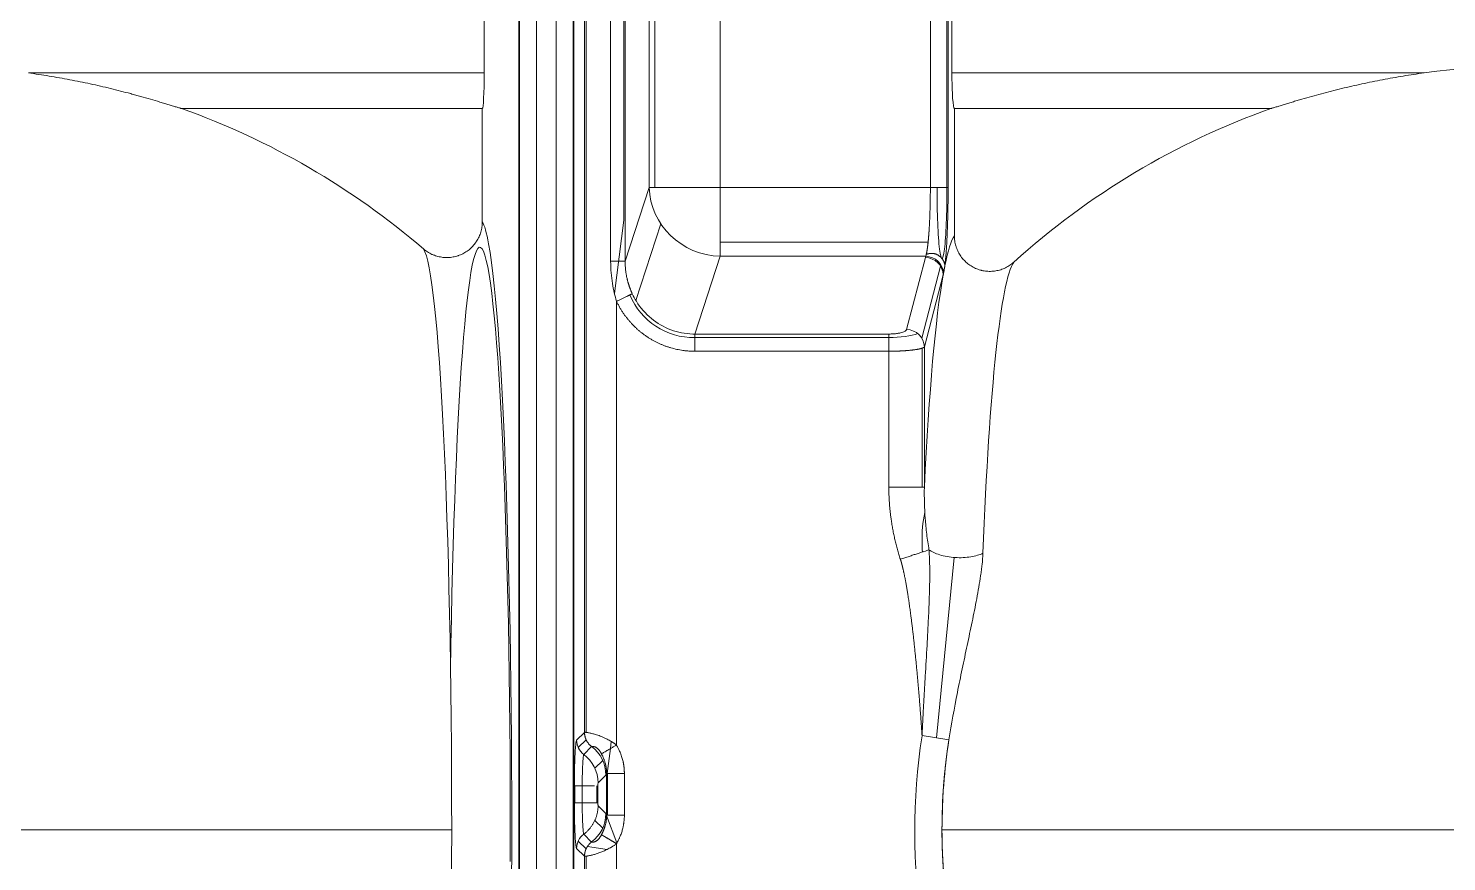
# Model space of a CAD drawing. Header units: millimetres. Extents: x 409 to 2276, y 1039 to 1674.
# Drawn here: x 1571.03 to 1610.86, y 1416.27 to 1439.66 of the extents above; entities that cross this region are included whole.
import ezdxf

# ---------------------------------------------------------------- set-up
doc = ezdxf.new("R2010")
doc.units = ezdxf.units.MM
doc.layers.add('粗实线层', color=7, linetype='Continuous', lineweight=35)

msp = doc.modelspace()

# ---------------------------------------------------------------- linework, layer by layer
at = {"layer": '粗实线层', "lineweight": 20}
for p, q in [((1584.801, 1465.161), (1584.801, 1414.161)), ((1584.826, 1414.161), (1584.826, 1465.161)), ((1585.3, 1465.161), (1585.3, 1414.161)), ((1585.851, 1465.156), (1585.851, 1414.161)), ((1586.326, 1414.161), (1586.326, 1465.16)), ((1586.351, 1465.16), (1586.351, 1414.161)), ((1586.648, 1419.9), (1586.648, 1459.422)), ((1586.693, 1419.9), (1586.693, 1459.423)), ((1587.382, 1433.122), (1587.382, 1446.201)), ((1587.749, 1446.301), (1587.749, 1434.28)), ((1587.789, 1433.122), (1587.789, 1446.201)), ((1588.467, 1435.196), (1588.467, 1444.127)), ((1588.626, 1435.196), (1588.626, 1444.127)), ((1590.459, 1435.196), (1590.459, 1444.127)), ((1596.359, 1435.196), (1596.359, 1444.127)), ((1596.826, 1435.196), (1596.826, 1444.127)), ((1596.858, 1435.196), (1596.858, 1444.127)), ((1583.83, 1440.911), (1583.83, 1438.411)), ((1596.965, 1438.411), (1596.965, 1440.911)), ((1571.031, 1438.411), (1583.83, 1438.411)), ((1596.965, 1438.411), (1610.222, 1438.411)), ((1575.333, 1437.411), (1583.778, 1437.411)), ((1583.778, 1437.411), (1583.778, 1434.227)), ((1597.035, 1437.411), (1605.92, 1437.411)), ((1597.035, 1433.838), (1597.035, 1437.411)), ((1587.789, 1433.122), (1588.467, 1435.196)), ((1590.459, 1435.196), (1588.467, 1435.196)), ((1596.359, 1435.196), (1590.459, 1435.196)), ((1590.459, 1435.196), (1590.459, 1433.264)), ((1587.749, 1434.28), (1587.488, 1432.217)), ((1588.793, 1434.172), (1588.091, 1432.022)), ((1596.297, 1433.661), (1590.459, 1433.661)), ((1589.746, 1431.081), (1590.459, 1433.264)), ((1596.23, 1433.264), (1590.459, 1433.264)), ((1596.22, 1433.227), (1595.693, 1431.206)), ((1596.121, 1430.962), (1596.649, 1432.984)), ((1596.719, 1432.744), (1596.191, 1430.723)), ((1587.547, 1419.546), (1587.547, 1432)), ((1595.194, 1431.081), (1589.746, 1431.081)), ((1595.194, 1430.982), (1589.746, 1430.982)), ((1595.194, 1430.598), (1595.194, 1431.081)), ((1595.194, 1430.598), (1589.746, 1430.598)), ((1595.194, 1426.779), (1595.194, 1430.598)), ((1596.126, 1430.684), (1596.126, 1426.779)), ((1596.191, 1426.779), (1596.191, 1430.723)), ((1595.194, 1426.779), (1596.191, 1426.779)), ((1596.534, 1419.744), (1597.03, 1424.808)), ((1586.648, 1419.9), (1586.427, 1419.679)), ((1596.882, 1419.689), (1596.126, 1419.807)), ((1586.472, 1419.474), (1586.692, 1419.694)), ((1586.848, 1419.5), (1586.628, 1419.28)), ((1587.283, 1418.744), (1587.38, 1419.447)), ((1587.375, 1419.444), (1587.401, 1419.644)), ((1586.939, 1418.892), (1587.159, 1419.112)), ((1587.029, 1418.482), (1587.249, 1418.702)), ((1587.268, 1417.578), (1587.268, 1418.744)), ((1587.293, 1418.744), (1587.293, 1417.578)), ((1587.767, 1417.578), (1587.767, 1418.744)), ((1586.363, 1418.398), (1586.584, 1418.398)), ((1586.363, 1418.398), (1586.363, 1417.925)), ((1586.377, 1417.925), (1586.377, 1418.398)), ((1586.584, 1418.398), (1586.584, 1417.925)), ((1586.998, 1417.925), (1586.998, 1418.398)), ((1587.025, 1417.925), (1587.025, 1418.398)), ((1587.249, 1417.621), (1587.029, 1417.841)), ((1587.159, 1417.21), (1586.939, 1417.43)), ((1587.767, 1417.578), (1587.268, 1417.578)), ((1587.56, 1416.799), (1587.268, 1417.568)), ((1582.918, 1417.161), (1568.126, 1417.161)), ((1586.628, 1417.042), (1586.848, 1416.822)), ((1596.686, 1417.161), (1613.126, 1417.161)), ((1586.427, 1416.643), (1586.648, 1416.422)), ((1586.693, 1416.628), (1586.472, 1416.849)), ((1586.731, 1416.696), (1587.28, 1416.612)), ((1587.547, 1414.161), (1587.547, 1416.777)), ((1586.648, 1414.161), (1586.648, 1416.422)), ((1586.693, 1414.161), (1586.693, 1416.423))]:
    msp.add_line(p, q, dxfattribs=at)
for centre, radius, start, end in [((1613.126, 1417.161), 21.448, 82.2163, 97.7837), ((1568.126, 1417.161), 21.494, 49.357, 70.4099), ((1613.126, 1417.161), 21.494, 109.5901, 132.133), ((1613.126, 1417.161), 17.205, 171.1539, 189.2643), ((1613.126, 1417.161), 16.44, 171.1539, 189.2643), ((1613.126, 1417.161), 16.44, 171.1539, 180), ((1613.126, 1417.161), 16.44, 180, 189.2643)]:
    msp.add_arc(centre, radius, start, end, dxfattribs=at)
for centre, major_axis, ratio, start_param, end_param in [((1583.778, 1438.411), (0, 1), 0.052408, 3.141593, 4.712389), ((1597.035, 1438.411), (0, 1), 0.069927, 1.570796, 3.141593), ((1590.459, 1435.196), (-1.901, 0.621), 0.962495, 0.327053, 1.87529), ((1596.686, 1435.196), (0, 2), 0.069927, 1.570796, 4.712389), ((1583.709, 1417.161), (0, -16.356), 0.052336, 1.516349, 4.435761), ((1583.709, 1417.161), (0, 17.117), 0.052336, 6.003218, 6.206082), ((1597.148, 1417.161), (0, -16.755), 0.069756, 3.238503, 3.474174), ((1582.062, 1417.161), (0, 16.356), 0.052336, 4.712389, 6.207788), ((1583.709, 1417.161), (0, 17.117), 0.052336, 4.536211, 6.003218), ((1596.22, 1432.744), (0.484, -0.126), 0.96373, 0.26445, 1.817191), ((1596.23, 1432.781), (0.483, -0.128), 0.963657, 0.278768, 1.821069), ((1598.812, 1417.161), (0, -16.011), 0.069756, 3.235708, 4.206043), ((1597.148, 1417.161), (0, -16.755), 0.069756, 3.517872, 4.101029), ((1589.759, 1433.052), (0.645, 1.975), 0.962495, 2.310804, 3.462237), ((1595.194, 1431.25), (-1, 0), 0.267949, 1.570796, 2.518292), ((1595.693, 1430.723), (0.484, -0.126), 0.96373, 0.264456, 1.817191), ((1586.926, 1419.679), (0.353, -0.354), 0.997266, 3.92864, 4.855249), ((1586.25, 1418.702), (-0.707, 0.707), 0.997265, 3.928418, 4.854912), ((1586.03, 1418.482), (-0.707, 0.707), 0.997265, 3.92836, 4.854971), ((1586.026, 1418.398), (-1, 0), 0.000001, 2.179337, 2.692846), ((1586.863, 1417.925), (0.5, 0), 0.000035, 2.162623, 3.089215), ((1586.25, 1417.621), (-0.707, -0.707), 0.997265, 1.42833, 2.354825), ((1582.062, 1417.161), (0, 16.356), 0.052336, 4.536211, 4.712389), ((1586.926, 1416.643), (0.354, 0.354), 0.997265, 1.428216, 2.354826)]:
    msp.add_ellipse(centre, major_axis=major_axis, ratio=ratio, start_param=start_param, end_param=end_param, dxfattribs=at)
for points, degree, knots in [([(1575.333, 1437.411), (1575.331, 1437.411), (1575.327, 1437.412), (1575.316, 1437.415), (1575.312, 1437.416), (1575.303, 1437.418), (1575.298, 1437.42), (1575.281, 1437.425), (1575.269, 1437.429), (1575.24, 1437.437), (1575.225, 1437.442), (1575.192, 1437.452), (1575.175, 1437.457), (1575.139, 1437.468), (1575.121, 1437.474), (1575.064, 1437.492), (1575.024, 1437.504), (1574.942, 1437.529), (1574.9, 1437.542), (1574.814, 1437.568), (1574.771, 1437.581), (1574.64, 1437.621), (1574.551, 1437.647), (1574.369, 1437.7), (1574.277, 1437.726), (1574.138, 1437.765), (1574.091, 1437.778), (1573.998, 1437.803), (1573.951, 1437.816), (1573.81, 1437.854), (1573.716, 1437.878), (1573.528, 1437.926), (1573.434, 1437.95), (1573.15, 1438.019), (1572.96, 1438.062), (1572.578, 1438.145), (1572.386, 1438.184), (1572.001, 1438.258), (1571.808, 1438.292), (1571.421, 1438.355), (1571.226, 1438.385), (1571.031, 1438.411)], 3, [0, 0, 0, 0, 0.015625, 0.015625, 0.023437, 0.023437, 0.03125, 0.03125, 0.046875, 0.046875, 0.0625, 0.0625, 0.078125, 0.078125, 0.09375, 0.09375, 0.125, 0.125, 0.15625, 0.15625, 0.1875, 0.1875, 0.25, 0.25, 0.3125, 0.3125, 0.34375, 0.34375, 0.375, 0.375, 0.4375, 0.4375, 0.5, 0.5, 0.625, 0.625, 0.75, 0.75, 0.875, 0.875, 1, 1, 1, 1]), ([(1610.222, 1438.411), (1610.026, 1438.385), (1609.832, 1438.355), (1609.444, 1438.292), (1609.25, 1438.257), (1608.864, 1438.184), (1608.671, 1438.144), (1608.383, 1438.082), (1608.288, 1438.061), (1608.096, 1438.017), (1608.001, 1437.994), (1607.811, 1437.948), (1607.717, 1437.924), (1607.529, 1437.876), (1607.435, 1437.852), (1607.249, 1437.802), (1607.157, 1437.777), (1606.973, 1437.725), (1606.881, 1437.699), (1606.745, 1437.66), (1606.7, 1437.647), (1606.611, 1437.62), (1606.566, 1437.607), (1606.478, 1437.58), (1606.435, 1437.567), (1606.349, 1437.541), (1606.307, 1437.528), (1606.226, 1437.503), (1606.187, 1437.491), (1606.131, 1437.474), (1606.113, 1437.468), (1606.077, 1437.457), (1606.06, 1437.452), (1606.028, 1437.442), (1606.012, 1437.437), (1605.984, 1437.429), (1605.971, 1437.425), (1605.954, 1437.42), (1605.949, 1437.418), (1605.94, 1437.416), (1605.936, 1437.415), (1605.926, 1437.412), (1605.921, 1437.411), (1605.92, 1437.411)], 3, [0, 0, 0, 0, 0.125, 0.125, 0.25, 0.25, 0.375, 0.375, 0.4375, 0.4375, 0.5, 0.5, 0.5625, 0.5625, 0.625, 0.625, 0.6875, 0.6875, 0.75, 0.75, 0.78125, 0.78125, 0.8125, 0.8125, 0.84375, 0.84375, 0.875, 0.875, 0.90625, 0.90625, 0.921875, 0.921875, 0.9375, 0.9375, 0.953125, 0.953125, 0.96875, 0.96875, 0.976562, 0.976562, 0.984375, 0.984375, 1, 1, 1, 1]), ([(1596.245, 1433.32), (1596.246, 1433.323), (1596.247, 1433.329), (1596.249, 1433.337), (1596.251, 1433.346), (1596.253, 1433.355), (1596.255, 1433.364), (1596.257, 1433.373), (1596.258, 1433.383), (1596.26, 1433.393), (1596.262, 1433.403), (1596.264, 1433.413), (1596.266, 1433.423), (1596.267, 1433.434), (1596.269, 1433.445), (1596.271, 1433.455), (1596.272, 1433.467), (1596.274, 1433.478), (1596.276, 1433.489), (1596.277, 1433.501), (1596.279, 1433.512), (1596.28, 1433.524), (1596.282, 1433.536), (1596.284, 1433.549), (1596.285, 1433.561), (1596.287, 1433.573), (1596.288, 1433.586), (1596.29, 1433.599), (1596.291, 1433.611), (1596.293, 1433.624), (1596.294, 1433.637), (1596.295, 1433.651), (1596.297, 1433.664), (1596.298, 1433.677), (1596.3, 1433.691), (1596.301, 1433.704), (1596.302, 1433.718), (1596.304, 1433.732), (1596.305, 1433.746), (1596.306, 1433.76), (1596.307, 1433.774), (1596.309, 1433.788), (1596.31, 1433.802), (1596.311, 1433.816), (1596.312, 1433.83), (1596.313, 1433.845), (1596.315, 1433.859), (1596.316, 1433.874), (1596.317, 1433.888), (1596.318, 1433.903), (1596.319, 1433.918), (1596.32, 1433.932), (1596.321, 1433.947), (1596.322, 1433.962), (1596.323, 1433.977), (1596.324, 1433.992), (1596.325, 1434.007), (1596.326, 1434.022), (1596.327, 1434.037), (1596.328, 1434.06), (1596.33, 1434.091), (1596.333, 1434.132), (1596.335, 1434.173), (1596.337, 1434.215), (1596.339, 1434.257), (1596.341, 1434.299), (1596.343, 1434.342), (1596.344, 1434.385), (1596.346, 1434.429), (1596.347, 1434.473), (1596.349, 1434.517), (1596.35, 1434.561), (1596.351, 1434.606), (1596.353, 1434.651), (1596.354, 1434.696), (1596.355, 1434.741), (1596.356, 1434.786), (1596.356, 1434.832), (1596.357, 1434.877), (1596.358, 1434.923), (1596.358, 1434.968), (1596.359, 1435.014), (1596.359, 1435.06), (1596.359, 1435.105), (1596.359, 1435.151), (1596.359, 1435.181), (1596.359, 1435.196)], 3, [0, 0, 0, 0, 0.009691, 0.019344, 0.028959, 0.038536, 0.048076, 0.057578, 0.067041, 0.076467, 0.085856, 0.095206, 0.104518, 0.113793, 0.12303, 0.132229, 0.14139, 0.150514, 0.159599, 0.168647, 0.177657, 0.186629, 0.195564, 0.20446, 0.213319, 0.22214, 0.230923, 0.239668, 0.248376, 0.257046, 0.265678, 0.274272, 0.282829, 0.291347, 0.299828, 0.308271, 0.316677, 0.325044, 0.333374, 0.341666, 0.349921, 0.358137, 0.366316, 0.374457, 0.38256, 0.390626, 0.398654, 0.406644, 0.414596, 0.422511, 0.430388, 0.438227, 0.446028, 0.453792, 0.461518, 0.469206, 0.476857, 0.48447, 0.492045, 0.499582, 0.519478, 0.539321, 0.559112, 0.57885, 0.598536, 0.61817, 0.637752, 0.657282, 0.67676, 0.696186, 0.71556, 0.734882, 0.754153, 0.773372, 0.79254, 0.811656, 0.83072, 0.849733, 0.868695, 0.887606, 0.906466, 0.925274, 0.944032, 0.962739, 0.981395, 1, 1, 1, 1]), ([(1596.359, 1435.196), (1596.391, 1435.196), (1596.422, 1435.196), (1596.483, 1435.196), (1596.513, 1435.196), (1596.572, 1435.196), (1596.6, 1435.196), (1596.653, 1435.196), (1596.677, 1435.196), (1596.723, 1435.196), (1596.744, 1435.196), (1596.781, 1435.196), (1596.797, 1435.196), (1596.824, 1435.196), (1596.835, 1435.196), (1596.851, 1435.196), (1596.856, 1435.196), (1596.858, 1435.196)], 3, [0, 0, 0, 0, 0.125, 0.125, 0.25, 0.25, 0.375, 0.375, 0.5, 0.5, 0.625, 0.625, 0.75, 0.75, 0.875, 0.875, 1, 1, 1, 1]), ([(1596.767, 1432.999), (1596.767, 1433.003), (1596.768, 1433.011), (1596.77, 1433.024), (1596.771, 1433.036), (1596.773, 1433.049), (1596.774, 1433.062), (1596.776, 1433.076), (1596.777, 1433.089), (1596.779, 1433.103), (1596.78, 1433.117), (1596.782, 1433.131), (1596.783, 1433.145), (1596.785, 1433.16), (1596.786, 1433.174), (1596.788, 1433.189), (1596.789, 1433.204), (1596.79, 1433.22), (1596.792, 1433.235), (1596.794, 1433.264), (1596.798, 1433.307), (1596.803, 1433.367), (1596.807, 1433.429), (1596.811, 1433.492), (1596.815, 1433.55), (1596.819, 1433.614), (1596.824, 1433.703), (1596.831, 1433.847), (1596.839, 1434.052), (1596.845, 1434.228), (1596.848, 1434.347), (1596.849, 1434.386), (1596.85, 1434.425), (1596.85, 1434.465), (1596.851, 1434.506), (1596.852, 1434.547), (1596.853, 1434.589), (1596.854, 1434.632), (1596.854, 1434.676), (1596.855, 1434.72), (1596.856, 1434.765), (1596.856, 1434.81), (1596.857, 1434.856), (1596.857, 1434.903), (1596.857, 1434.95), (1596.858, 1434.998), (1596.858, 1435.047), (1596.858, 1435.096), (1596.858, 1435.146), (1596.858, 1435.179), (1596.858, 1435.196)], 3, [0, 0, 0, 0, 0.009407, 0.018814, 0.028222, 0.037629, 0.047036, 0.056443, 0.06585, 0.075258, 0.084665, 0.094073, 0.103481, 0.112889, 0.122298, 0.131706, 0.141115, 0.150525, 0.159934, 0.169344, 0.202413, 0.23548, 0.268544, 0.301602, 0.334652, 0.353874, 0.39625, 0.46178, 0.55046, 0.662258, 0.67731, 0.692553, 0.707988, 0.723616, 0.739436, 0.755449, 0.771654, 0.788053, 0.804645, 0.821431, 0.83841, 0.855583, 0.872951, 0.890513, 0.90827, 0.926223, 0.944372, 0.962718, 0.981261, 1, 1, 1, 1]), ([(1582.126, 1433.471), (1582.163, 1433.439), (1582.239, 1433.383), (1582.322, 1433.338), (1582.376, 1433.313), (1582.387, 1433.308), (1582.409, 1433.299), (1582.421, 1433.295), (1582.454, 1433.282), (1582.477, 1433.275), (1582.545, 1433.255), (1582.591, 1433.245), (1582.662, 1433.235), (1582.685, 1433.232), (1582.733, 1433.229), (1582.757, 1433.228), (1582.828, 1433.228), (1582.923, 1433.235), (1583.015, 1433.255), (1583.073, 1433.272), (1583.084, 1433.275), (1583.107, 1433.283), (1583.141, 1433.295), (1583.173, 1433.308), (1583.238, 1433.338), (1583.28, 1433.36), (1583.339, 1433.399), (1583.359, 1433.413), (1583.397, 1433.441), (1583.416, 1433.456), (1583.47, 1433.503), (1583.503, 1433.536), (1583.55, 1433.59), (1583.572, 1433.618), (1583.593, 1433.647), (1583.606, 1433.666), (1583.613, 1433.676), (1583.645, 1433.727), (1583.691, 1433.81), (1583.724, 1433.899), (1583.744, 1433.968), (1583.75, 1433.991), (1583.76, 1434.037), (1583.764, 1434.061), (1583.774, 1434.132), (1583.778, 1434.179), (1583.778, 1434.227)], 3, [0, 0, 0, 0, 0.0625, 0.125, 0.125, 0.140625, 0.140625, 0.15625, 0.15625, 0.1875, 0.1875, 0.25, 0.25, 0.28125, 0.28125, 0.3125, 0.3125, 0.375, 0.4375, 0.4375, 0.453125, 0.453125, 0.46875, 0.5, 0.5, 0.5625, 0.5625, 0.59375, 0.59375, 0.625, 0.625, 0.6875, 0.6875, 0.71875, 0.734375, 0.734375, 0.75, 0.75, 0.8125, 0.875, 0.875, 0.90625, 0.90625, 0.9375, 0.9375, 1, 1, 1, 1]), ([(1597.035, 1433.838), (1597.035, 1433.789), (1597.042, 1433.694), (1597.063, 1433.6), (1597.08, 1433.542), (1597.083, 1433.531), (1597.091, 1433.508), (1597.095, 1433.496), (1597.108, 1433.462), (1597.117, 1433.44), (1597.147, 1433.375), (1597.17, 1433.333), (1597.209, 1433.273), (1597.223, 1433.253), (1597.252, 1433.215), (1597.268, 1433.196), (1597.316, 1433.141), (1597.384, 1433.074), (1597.461, 1433.017), (1597.543, 1432.966), (1597.586, 1432.943), (1597.674, 1432.905), (1597.719, 1432.889), (1597.777, 1432.873), (1597.788, 1432.87), (1597.812, 1432.864), (1597.824, 1432.862), (1597.859, 1432.855), (1597.883, 1432.851), (1597.954, 1432.842), (1598.002, 1432.839), (1598.074, 1432.841), (1598.098, 1432.842), (1598.146, 1432.846), (1598.17, 1432.85), (1598.242, 1432.861), (1598.335, 1432.884), (1598.424, 1432.919), (1598.512, 1432.961), (1598.553, 1432.985), (1598.633, 1433.039), (1598.671, 1433.069), (1598.707, 1433.101)], 3, [0, 0, 0, 0, 0.0625, 0.125, 0.125, 0.140625, 0.140625, 0.15625, 0.15625, 0.1875, 0.1875, 0.25, 0.25, 0.28125, 0.28125, 0.3125, 0.3125, 0.375, 0.4375, 0.4375, 0.5, 0.5, 0.5625, 0.5625, 0.578125, 0.578125, 0.59375, 0.59375, 0.625, 0.625, 0.6875, 0.6875, 0.71875, 0.71875, 0.75, 0.75, 0.8125, 0.875, 0.875, 0.9375, 0.9375, 1, 1, 1, 1]), ([(1596.245, 1433.32), (1596.249, 1433.322), (1596.257, 1433.324), (1596.269, 1433.327), (1596.281, 1433.33), (1596.292, 1433.333), (1596.304, 1433.335), (1596.315, 1433.337), (1596.327, 1433.339), (1596.338, 1433.341), (1596.349, 1433.342), (1596.36, 1433.343), (1596.37, 1433.344), (1596.381, 1433.344), (1596.391, 1433.344), (1596.402, 1433.344), (1596.412, 1433.344), (1596.422, 1433.344), (1596.431, 1433.343), (1596.446, 1433.341), (1596.465, 1433.338), (1596.49, 1433.333), (1596.515, 1433.325), (1596.541, 1433.315), (1596.566, 1433.302), (1596.59, 1433.288), (1596.611, 1433.273), (1596.627, 1433.26), (1596.64, 1433.249), (1596.653, 1433.237), (1596.665, 1433.224), (1596.677, 1433.211), (1596.688, 1433.198), (1596.699, 1433.183), (1596.709, 1433.169), (1596.718, 1433.153), (1596.726, 1433.138), (1596.734, 1433.122), (1596.741, 1433.107), (1596.747, 1433.092), (1596.752, 1433.077), (1596.757, 1433.061), (1596.76, 1433.046), (1596.763, 1433.03), (1596.766, 1433.015), (1596.766, 1433.004), (1596.767, 1432.999)], 3, [0, 0, 0, 0, 0.018547, 0.036791, 0.054734, 0.072376, 0.089719, 0.106763, 0.123509, 0.139959, 0.156115, 0.171976, 0.187545, 0.202823, 0.217812, 0.232513, 0.246928, 0.261061, 0.274912, 0.288485, 0.322621, 0.3576, 0.393411, 0.430016, 0.467349, 0.505321, 0.543854, 0.566325, 0.589124, 0.612243, 0.635673, 0.659406, 0.683428, 0.707729, 0.732294, 0.757108, 0.782155, 0.805613, 0.829287, 0.853166, 0.877235, 0.901483, 0.925897, 0.950463, 0.975169, 1, 1, 1, 1]), ([(1587.382, 1433.122), (1587.436, 1433.122), (1587.487, 1433.122), (1587.582, 1433.122), (1587.625, 1433.122), (1587.698, 1433.122), (1587.728, 1433.122), (1587.771, 1433.122), (1587.785, 1433.122), (1587.789, 1433.122)], 3, [0, 0, 0, 0, 0.25, 0.25, 0.5, 0.5, 0.75, 0.75, 1, 1, 1, 1]), ([(1587.99, 1432.212), (1587.986, 1432.219), (1587.98, 1432.233), (1587.97, 1432.254), (1587.961, 1432.275), (1587.953, 1432.296), (1587.944, 1432.317), (1587.936, 1432.338), (1587.928, 1432.358), (1587.92, 1432.379), (1587.912, 1432.399), (1587.905, 1432.42), (1587.898, 1432.44), (1587.892, 1432.46), (1587.885, 1432.48), (1587.879, 1432.501), (1587.873, 1432.52), (1587.867, 1432.54), (1587.862, 1432.56), (1587.857, 1432.58), (1587.852, 1432.599), (1587.845, 1432.627), (1587.836, 1432.664), (1587.827, 1432.71), (1587.819, 1432.756), (1587.811, 1432.802), (1587.805, 1432.848), (1587.8, 1432.894), (1587.796, 1432.94), (1587.793, 1432.985), (1587.791, 1433.031), (1587.789, 1433.076), (1587.789, 1433.106), (1587.789, 1433.122)], 3, [0, 0, 0, 0, 0.024775, 0.049352, 0.073734, 0.097922, 0.121916, 0.145719, 0.169332, 0.192755, 0.215989, 0.239035, 0.261894, 0.284568, 0.307057, 0.329363, 0.351487, 0.37343, 0.395193, 0.416777, 0.438182, 0.45941, 0.509646, 0.55964, 0.6094, 0.658936, 0.708256, 0.757367, 0.806276, 0.854989, 0.90351, 0.951846, 1, 1, 1, 1]), ([(1596.767, 1432.999), (1596.766, 1432.995), (1596.765, 1432.985), (1596.763, 1432.972), (1596.761, 1432.958), (1596.759, 1432.945), (1596.757, 1432.932), (1596.754, 1432.92), (1596.752, 1432.907), (1596.75, 1432.895), (1596.748, 1432.883), (1596.746, 1432.871), (1596.744, 1432.86), (1596.742, 1432.849), (1596.74, 1432.837), (1596.737, 1432.827), (1596.735, 1432.816), (1596.733, 1432.806), (1596.731, 1432.796), (1596.729, 1432.789), (1596.728, 1432.786)], 3, [0, 0, 0, 0, 0.055148, 0.110308, 0.165486, 0.220689, 0.275923, 0.331197, 0.386516, 0.441888, 0.497319, 0.552816, 0.608387, 0.664037, 0.719775, 0.775606, 0.831537, 0.887575, 0.943727, 1, 1, 1, 1]), ([(1589.746, 1431.081), (1589.726, 1431.081), (1589.495, 1431.083), (1589.057, 1431.168), (1588.5, 1431.491), (1588.164, 1431.879), (1588.024, 1432.139), (1587.99, 1432.212)], 3, [0, 0, 0, 0, 0.027582, 0.313632, 0.599878, 0.891576, 1, 1, 1, 1]), ([(1596.191, 1430.723), (1596.191, 1430.722), (1596.19, 1430.721), (1596.189, 1430.718), (1596.187, 1430.716), (1596.185, 1430.714), (1596.183, 1430.712), (1596.18, 1430.71), (1596.178, 1430.708), (1596.175, 1430.706), (1596.172, 1430.704), (1596.169, 1430.702), (1596.165, 1430.7), (1596.162, 1430.698), (1596.158, 1430.697), (1596.154, 1430.695), (1596.15, 1430.693), (1596.146, 1430.691), (1596.142, 1430.689), (1596.137, 1430.688), (1596.132, 1430.686), (1596.128, 1430.684), (1596.123, 1430.683), (1596.118, 1430.681), (1596.113, 1430.679), (1596.108, 1430.678), (1596.103, 1430.676), (1596.097, 1430.675), (1596.092, 1430.673), (1596.086, 1430.672), (1596.081, 1430.67), (1596.075, 1430.669), (1596.07, 1430.668), (1596.064, 1430.666), (1596.058, 1430.665), (1596.053, 1430.663), (1596.047, 1430.662), (1596.041, 1430.661), (1596.035, 1430.66), (1596.029, 1430.658), (1596.023, 1430.657), (1596.017, 1430.656), (1596.011, 1430.655), (1596.005, 1430.654), (1596, 1430.653), (1595.994, 1430.652), (1595.988, 1430.651), (1595.977, 1430.649), (1595.961, 1430.646), (1595.939, 1430.643), (1595.916, 1430.639), (1595.893, 1430.636), (1595.869, 1430.633), (1595.845, 1430.63), (1595.82, 1430.628), (1595.794, 1430.625), (1595.768, 1430.623), (1595.741, 1430.62), (1595.714, 1430.618), (1595.687, 1430.616), (1595.659, 1430.614), (1595.631, 1430.612), (1595.603, 1430.61), (1595.574, 1430.608), (1595.545, 1430.607), (1595.516, 1430.605), (1595.487, 1430.604), (1595.458, 1430.603), (1595.429, 1430.602), (1595.399, 1430.601), (1595.37, 1430.6), (1595.34, 1430.6), (1595.311, 1430.599), (1595.281, 1430.599), (1595.252, 1430.598), (1595.223, 1430.598), (1595.203, 1430.598), (1595.194, 1430.598)], 3, [0, 0, 0, 0, 0.01082, 0.021542, 0.032167, 0.042694, 0.053123, 0.063455, 0.073689, 0.083825, 0.093864, 0.103805, 0.113648, 0.123394, 0.133042, 0.142592, 0.152045, 0.1614, 0.170657, 0.179817, 0.188879, 0.197844, 0.20671, 0.215479, 0.224151, 0.232725, 0.241201, 0.24958, 0.257861, 0.266044, 0.27413, 0.282118, 0.290008, 0.297801, 0.305496, 0.313094, 0.320594, 0.327997, 0.335301, 0.342509, 0.349618, 0.356631, 0.363545, 0.370362, 0.377081, 0.383703, 0.390228, 0.396654, 0.419027, 0.441285, 0.46343, 0.485461, 0.507378, 0.529182, 0.550873, 0.572451, 0.593916, 0.61527, 0.636511, 0.65764, 0.678658, 0.699565, 0.72036, 0.741045, 0.761619, 0.782083, 0.802437, 0.822682, 0.842817, 0.862843, 0.882761, 0.90257, 0.922271, 0.941864, 0.96135, 0.980728, 1, 1, 1, 1]), ([(1595.518, 1424.76), (1595.35, 1425.276), (1595.268, 1425.815), (1595.194, 1426.3), (1595.194, 1426.779)], 2, [0, 0, 0, 0.5, 0.5, 1, 1, 1]), ([(1596.321, 1425.023), (1596.297, 1425.17), (1596.276, 1425.317), (1596.241, 1425.611), (1596.227, 1425.758), (1596.195, 1426.199), (1596.186, 1426.491), (1596.191, 1426.779)], 3, [0, 0, 0, 0, 0.25, 0.25, 0.5, 0.5, 1, 1, 1, 1]), ([(1596.138, 1424.963), (1596.131, 1425.055), (1596.128, 1425.147), (1596.123, 1425.518), (1596.145, 1425.8), (1596.205, 1426.074)], 3, [0, 0, 0, 0, 0.247027, 0.247027, 1, 1, 1, 1]), ([(1595.518, 1424.76), (1595.559, 1424.773), (1595.6, 1424.786), (1595.682, 1424.813), (1595.722, 1424.827), (1595.802, 1424.853), (1595.842, 1424.866), (1595.918, 1424.891), (1595.955, 1424.903), (1596.025, 1424.926), (1596.059, 1424.937), (1596.123, 1424.958), (1596.152, 1424.968), (1596.208, 1424.986), (1596.234, 1424.994), (1596.281, 1425.01), (1596.302, 1425.017), (1596.321, 1425.023)], 3, [0, 0, 0, 0, 0.125, 0.125, 0.25, 0.25, 0.375, 0.375, 0.5, 0.5, 0.625, 0.625, 0.75, 0.75, 0.875, 0.875, 1, 1, 1, 1]), ([(1596.126, 1419.807), (1596.128, 1419.848), (1596.132, 1419.93), (1596.138, 1420.053), (1596.144, 1420.178), (1596.151, 1420.303), (1596.157, 1420.43), (1596.164, 1420.557), (1596.171, 1420.686), (1596.178, 1420.816), (1596.185, 1420.946), (1596.193, 1421.078), (1596.201, 1421.211), (1596.208, 1421.345), (1596.23, 1421.721), (1596.265, 1422.311), (1596.3, 1422.94), (1596.318, 1423.361), (1596.327, 1423.597), (1596.334, 1423.815), (1596.339, 1424.017), (1596.342, 1424.183), (1596.343, 1424.318), (1596.343, 1424.427), (1596.342, 1424.534), (1596.34, 1424.623), (1596.338, 1424.69), (1596.336, 1424.735), (1596.335, 1424.772), (1596.334, 1424.802), (1596.332, 1424.829), (1596.331, 1424.858), (1596.33, 1424.89), (1596.328, 1424.922), (1596.326, 1424.955), (1596.323, 1424.989), (1596.322, 1425.012), (1596.321, 1425.023)], 3, [0, 0, 0, 0, 0.0233, 0.046798, 0.070494, 0.094388, 0.118482, 0.142775, 0.167268, 0.191961, 0.216854, 0.241948, 0.267244, 0.292744, 0.318448, 0.482238, 0.630328, 0.678671, 0.723799, 0.765709, 0.804401, 0.840078, 0.861666, 0.882743, 0.90347, 0.923933, 0.934354, 0.943186, 0.950434, 0.956208, 0.960598, 0.966792, 0.973085, 0.979548, 0.986234, 0.993111, 1, 1, 1, 1]), ([(1597.835, 1424.926), (1597.791, 1424.906), (1597.74, 1424.886), (1597.626, 1424.853), (1597.564, 1424.838), (1597.428, 1424.816), (1597.356, 1424.808), (1597.207, 1424.801), (1597.13, 1424.802), (1596.977, 1424.812), (1596.901, 1424.821), (1596.757, 1424.847), (1596.688, 1424.863), (1596.562, 1424.902), (1596.504, 1424.924), (1596.403, 1424.972), (1596.359, 1424.997), (1596.321, 1425.023)], 3, [0, 0, 0, 0, 0.125, 0.125, 0.25, 0.25, 0.375, 0.375, 0.5, 0.5, 0.625, 0.625, 0.75, 0.75, 0.875, 0.875, 1, 1, 1, 1]), ([(1596.126, 1419.807), (1596.072, 1420.636), (1595.996, 1421.475), (1595.914, 1422.375), (1595.825, 1423.074), (1595.75, 1423.669), (1595.67, 1424.109), (1595.635, 1424.305), (1595.592, 1424.485), (1595.549, 1424.671), (1595.518, 1424.76)], 2, [0, 0, 0, 0.25, 0.25, 0.5, 0.5, 0.75, 0.75, 0.875, 0.875, 1, 1, 1]), ([(1596.882, 1419.689), (1596.951, 1420.134), (1597.032, 1420.577), (1597.163, 1421.24), (1597.208, 1421.461), (1597.3, 1421.902), (1597.347, 1422.122), (1597.44, 1422.561), (1597.533, 1422.999), (1597.621, 1423.434), (1597.682, 1423.759), (1597.701, 1423.867), (1597.738, 1424.082), (1597.764, 1424.243), (1597.786, 1424.403), (1597.8, 1424.509), (1597.806, 1424.562), (1597.823, 1424.72), (1597.831, 1424.824), (1597.835, 1424.926)], 3, [0, 0, 0, 0, 0.25, 0.25, 0.375, 0.375, 0.5, 0.5, 0.625, 0.75, 0.75, 0.8125, 0.8125, 0.875, 0.90625, 0.90625, 0.9375, 0.9375, 1, 1, 1, 1]), ([(1587.547, 1419.546), (1587.542, 1419.549), (1587.533, 1419.556), (1587.519, 1419.566), (1587.506, 1419.575), (1587.494, 1419.584), (1587.482, 1419.592), (1587.471, 1419.6), (1587.46, 1419.607), (1587.451, 1419.613), (1587.442, 1419.619), (1587.433, 1419.624), (1587.426, 1419.629), (1587.419, 1419.633), (1587.413, 1419.637), (1587.408, 1419.64), (1587.404, 1419.643), (1587.381, 1419.657), (1587.343, 1419.679), (1587.291, 1419.707), (1587.231, 1419.736), (1587.165, 1419.767), (1587.091, 1419.796), (1587.021, 1419.821), (1586.941, 1419.846), (1586.846, 1419.871), (1586.769, 1419.887), (1586.716, 1419.896), (1586.689, 1419.9), (1586.672, 1419.901), (1586.663, 1419.902), (1586.657, 1419.902), (1586.652, 1419.901), (1586.65, 1419.901), (1586.649, 1419.9), (1586.648, 1419.9)], 3, [0, 0, 0, 0, 0.012388, 0.024179, 0.035367, 0.045948, 0.055916, 0.065267, 0.073995, 0.082096, 0.089565, 0.096397, 0.102588, 0.108133, 0.113029, 0.117271, 0.120857, 0.123783, 0.172138, 0.214535, 0.250674, 0.316054, 0.376868, 0.435091, 0.496831, 0.595054, 0.721408, 0.779506, 0.851088, 0.884241, 0.914053, 0.940536, 0.963692, 0.983515, 1, 1, 1, 1]), ([(1586.648, 1419.9), (1586.648, 1419.896), (1586.648, 1419.889), (1586.649, 1419.878), (1586.649, 1419.867), (1586.65, 1419.857), (1586.651, 1419.847), (1586.652, 1419.837), (1586.653, 1419.828), (1586.655, 1419.818), (1586.656, 1419.81), (1586.658, 1419.801), (1586.66, 1419.793), (1586.662, 1419.784), (1586.664, 1419.777), (1586.666, 1419.769), (1586.668, 1419.761), (1586.67, 1419.754), (1586.672, 1419.747), (1586.674, 1419.74), (1586.677, 1419.733), (1586.679, 1419.727), (1586.682, 1419.72), (1586.684, 1419.714), (1586.686, 1419.708), (1586.689, 1419.703), (1586.691, 1419.697), (1586.694, 1419.692), (1586.696, 1419.686), (1586.699, 1419.681), (1586.705, 1419.669), (1586.715, 1419.651), (1586.73, 1419.626), (1586.746, 1419.603), (1586.762, 1419.582), (1586.779, 1419.562), (1586.796, 1419.544), (1586.814, 1419.528), (1586.831, 1419.513), (1586.842, 1419.504), (1586.848, 1419.5)], 3, [0, 0, 0, 0, 0.024244, 0.047881, 0.070917, 0.093355, 0.115202, 0.136464, 0.157147, 0.177258, 0.196802, 0.215788, 0.234222, 0.252112, 0.269493, 0.286537, 0.303266, 0.31967, 0.335742, 0.351472, 0.366853, 0.381877, 0.396537, 0.410826, 0.424737, 0.438263, 0.451399, 0.464139, 0.476477, 0.488408, 0.499926, 0.563694, 0.625801, 0.686051, 0.744267, 0.800291, 0.853984, 0.90523, 0.953929, 1, 1, 1, 1]), ([(1587.125, 1419.297), (1587.123, 1419.3), (1587.119, 1419.307), (1587.113, 1419.318), (1587.107, 1419.327), (1587.102, 1419.337), (1587.097, 1419.345), (1587.091, 1419.354), (1587.086, 1419.361), (1587.075, 1419.378), (1587.058, 1419.401), (1587.034, 1419.429), (1587.011, 1419.452), (1586.987, 1419.469), (1586.966, 1419.482), (1586.947, 1419.49), (1586.929, 1419.496), (1586.913, 1419.5), (1586.897, 1419.503), (1586.885, 1419.505), (1586.876, 1419.506), (1586.87, 1419.506), (1586.864, 1419.506), (1586.859, 1419.505), (1586.855, 1419.505), (1586.852, 1419.504), (1586.849, 1419.502), (1586.848, 1419.501), (1586.848, 1419.5)], 3, [0, 0, 0, 0, 0.018143, 0.035457, 0.051954, 0.067651, 0.08256, 0.096696, 0.110073, 0.122703, 0.182184, 0.23256, 0.283568, 0.334042, 0.38336, 0.440296, 0.487688, 0.54255, 0.60544, 0.676906, 0.713153, 0.750557, 0.789134, 0.828895, 0.869851, 0.912013, 0.955393, 1, 1, 1, 1]), ([(1587.547, 1419.546), (1587.521, 1419.53), (1587.495, 1419.515), (1587.445, 1419.485), (1587.421, 1419.471), (1587.375, 1419.444), (1587.354, 1419.431), (1587.324, 1419.414), (1587.314, 1419.408), (1587.3, 1419.4), (1587.296, 1419.397), (1587.287, 1419.392), (1587.282, 1419.389), (1587.26, 1419.376), (1587.243, 1419.366), (1587.21, 1419.347), (1587.195, 1419.338), (1587.169, 1419.322), (1587.157, 1419.315), (1587.137, 1419.304), (1587.13, 1419.299), (1587.124, 1419.296)], 3, [0, 0, 0, 0, 0.125, 0.125, 0.25, 0.25, 0.375, 0.375, 0.4375, 0.4375, 0.46875, 0.46875, 0.5, 0.5, 0.625, 0.625, 0.75, 0.75, 0.875, 0.875, 1, 1, 1, 1]), ([(1587.767, 1418.744), (1587.767, 1418.751), (1587.767, 1418.764), (1587.767, 1418.784), (1587.766, 1418.804), (1587.765, 1418.823), (1587.764, 1418.842), (1587.763, 1418.861), (1587.761, 1418.879), (1587.76, 1418.898), (1587.758, 1418.916), (1587.756, 1418.933), (1587.753, 1418.951), (1587.751, 1418.968), (1587.748, 1418.985), (1587.746, 1419.002), (1587.743, 1419.018), (1587.74, 1419.034), (1587.737, 1419.05), (1587.734, 1419.065), (1587.727, 1419.094), (1587.717, 1419.138), (1587.7, 1419.197), (1587.681, 1419.259), (1587.659, 1419.318), (1587.636, 1419.371), (1587.615, 1419.416), (1587.595, 1419.456), (1587.577, 1419.491), (1587.561, 1419.52), (1587.551, 1419.538), (1587.547, 1419.546)], 3, [0, 0, 0, 0, 0.02389, 0.047482, 0.070777, 0.093776, 0.116478, 0.138885, 0.160997, 0.182814, 0.204338, 0.225568, 0.246504, 0.267144, 0.287487, 0.307531, 0.327274, 0.346713, 0.365849, 0.384678, 0.403201, 0.471778, 0.544644, 0.621934, 0.704122, 0.769084, 0.82842, 0.881506, 0.927863, 0.967335, 1, 1, 1, 1]), ([(1586.628, 1419.28), (1586.62, 1419.272), (1586.605, 1419.182), (1586.588, 1418.851), (1586.584, 1418.548), (1586.584, 1418.398)], 3, [0, 0, 0, 0, 0.325485, 0.662412, 1, 1, 1, 1]), ([(1587.268, 1418.744), (1587.268, 1418.75), (1587.268, 1418.761), (1587.268, 1418.778), (1587.267, 1418.795), (1587.266, 1418.811), (1587.265, 1418.828), (1587.264, 1418.844), (1587.262, 1418.86), (1587.26, 1418.877), (1587.258, 1418.893), (1587.256, 1418.908), (1587.254, 1418.924), (1587.251, 1418.94), (1587.248, 1418.955), (1587.245, 1418.97), (1587.242, 1418.985), (1587.239, 1419), (1587.235, 1419.015), (1587.229, 1419.037), (1587.221, 1419.067), (1587.21, 1419.102), (1587.198, 1419.135), (1587.186, 1419.165), (1587.175, 1419.193), (1587.164, 1419.218), (1587.153, 1419.241), (1587.143, 1419.262), (1587.134, 1419.28), (1587.128, 1419.291), (1587.125, 1419.297)], 3, [0, 0, 0, 0, 0.029179, 0.058218, 0.087111, 0.11585, 0.144431, 0.172846, 0.201089, 0.229156, 0.257039, 0.284734, 0.312234, 0.339535, 0.366632, 0.393519, 0.420192, 0.446646, 0.472875, 0.498877, 0.567244, 0.631576, 0.691837, 0.74801, 0.800093, 0.848096, 0.892045, 0.931977, 0.967941, 1, 1, 1, 1]), ([(1587.249, 1418.702), (1587.249, 1418.702), (1587.25, 1418.703), (1587.252, 1418.705), (1587.253, 1418.707), (1587.255, 1418.709), (1587.256, 1418.712), (1587.257, 1418.715), (1587.259, 1418.718), (1587.26, 1418.721), (1587.262, 1418.725), (1587.263, 1418.729), (1587.265, 1418.734), (1587.266, 1418.739), (1587.267, 1418.742), (1587.268, 1418.744)], 3, [0, 0, 0, 0, 0.073124, 0.146837, 0.221148, 0.296068, 0.371606, 0.447772, 0.524583, 0.602058, 0.680215, 0.759072, 0.838645, 0.91895, 1, 1, 1, 1]), ([(1587.767, 1418.744), (1587.736, 1418.744), (1587.704, 1418.744), (1587.642, 1418.744), (1587.611, 1418.744), (1587.553, 1418.744), (1587.524, 1418.744), (1587.471, 1418.744), (1587.446, 1418.744), (1587.4, 1418.744), (1587.379, 1418.744), (1587.342, 1418.744), (1587.326, 1418.744), (1587.3, 1418.744), (1587.289, 1418.744), (1587.274, 1418.744), (1587.27, 1418.744), (1587.268, 1418.744)], 3, [0, 0, 0, 0, 0.125, 0.125, 0.25, 0.25, 0.375, 0.375, 0.5, 0.5, 0.625, 0.625, 0.75, 0.75, 0.875, 0.875, 1, 1, 1, 1]), ([(1586.584, 1417.925), (1586.584, 1417.775), (1586.588, 1417.471), (1586.605, 1417.14), (1586.62, 1417.05), (1586.628, 1417.042)], 3, [0, 0, 0, 0, 0.337668, 0.674607, 1, 1, 1, 1]), ([(1586.584, 1417.925), (1586.648, 1417.925), (1586.707, 1417.925), (1586.812, 1417.925), (1586.858, 1417.925), (1586.934, 1417.925), (1586.964, 1417.925), (1587.008, 1417.925), (1587.021, 1417.925), (1587.025, 1417.925)], 3, [0, 0, 0, 0, 0.25, 0.25, 0.5, 0.5, 0.75, 0.75, 1, 1, 1, 1]), ([(1587.029, 1417.841), (1587.028, 1417.842), (1587.027, 1417.85), (1587.025, 1417.882), (1587.025, 1417.911), (1587.025, 1417.925)], 3, [0, 0, 0, 0, 0.325301, 0.662286, 1, 1, 1, 1]), ([(1587.125, 1417.026), (1587.126, 1417.029), (1587.13, 1417.036), (1587.135, 1417.046), (1587.141, 1417.057), (1587.147, 1417.069), (1587.153, 1417.082), (1587.16, 1417.096), (1587.166, 1417.11), (1587.173, 1417.126), (1587.18, 1417.143), (1587.188, 1417.16), (1587.195, 1417.179), (1587.202, 1417.198), (1587.209, 1417.219), (1587.216, 1417.241), (1587.223, 1417.263), (1587.23, 1417.288), (1587.237, 1417.313), (1587.243, 1417.341), (1587.249, 1417.369), (1587.254, 1417.397), (1587.258, 1417.426), (1587.262, 1417.456), (1587.265, 1417.486), (1587.267, 1417.516), (1587.268, 1417.547), (1587.268, 1417.568), (1587.268, 1417.578)], 3, [0, 0, 0, 0, 0.018784, 0.039096, 0.060952, 0.084367, 0.109353, 0.135921, 0.16408, 0.193837, 0.225199, 0.25817, 0.292751, 0.328944, 0.366745, 0.406151, 0.447154, 0.489745, 0.537587, 0.586218, 0.635611, 0.685736, 0.736563, 0.788058, 0.840186, 0.892911, 0.946196, 1, 1, 1, 1]), ([(1587.268, 1417.578), (1587.267, 1417.58), (1587.267, 1417.583), (1587.265, 1417.587), (1587.264, 1417.591), (1587.263, 1417.595), (1587.261, 1417.599), (1587.26, 1417.602), (1587.259, 1417.605), (1587.258, 1417.608), (1587.256, 1417.61), (1587.255, 1417.612), (1587.254, 1417.615), (1587.253, 1417.616), (1587.251, 1417.618), (1587.25, 1417.62), (1587.249, 1417.62), (1587.249, 1417.621)], 3, [0, 0, 0, 0, 0.07044, 0.140305, 0.209601, 0.278334, 0.346512, 0.414144, 0.48124, 0.547811, 0.613866, 0.679418, 0.744478, 0.809056, 0.873163, 0.936808, 1, 1, 1, 1]), ([(1587.547, 1416.777), (1587.55, 1416.782), (1587.557, 1416.794), (1587.568, 1416.813), (1587.579, 1416.835), (1587.592, 1416.86), (1587.606, 1416.887), (1587.621, 1416.917), (1587.635, 1416.949), (1587.653, 1416.991), (1587.673, 1417.042), (1587.692, 1417.099), (1587.709, 1417.154), (1587.721, 1417.2), (1587.729, 1417.237), (1587.736, 1417.266), (1587.742, 1417.297), (1587.747, 1417.328), (1587.752, 1417.361), (1587.757, 1417.395), (1587.76, 1417.43), (1587.763, 1417.465), (1587.766, 1417.502), (1587.767, 1417.54), (1587.767, 1417.565), (1587.767, 1417.578)], 3, [0, 0, 0, 0, 0.02284, 0.04903, 0.078606, 0.111545, 0.147749, 0.187024, 0.229083, 0.273804, 0.350626, 0.422933, 0.491204, 0.555571, 0.590302, 0.626196, 0.66324, 0.701422, 0.740726, 0.78114, 0.822668, 0.865313, 0.909079, 0.953973, 1, 1, 1, 1]), ([(1586.848, 1416.822), (1586.848, 1416.822), (1586.848, 1416.821), (1586.849, 1416.821), (1586.85, 1416.82), (1586.852, 1416.819), (1586.853, 1416.818), (1586.855, 1416.818), (1586.857, 1416.818), (1586.859, 1416.817), (1586.861, 1416.817), (1586.864, 1416.817), (1586.866, 1416.817), (1586.869, 1416.817), (1586.872, 1416.817), (1586.875, 1416.817), (1586.878, 1416.817), (1586.881, 1416.817), (1586.888, 1416.818), (1586.899, 1416.819), (1586.915, 1416.823), (1586.93, 1416.827), (1586.947, 1416.832), (1586.965, 1416.841), (1586.985, 1416.852), (1587.005, 1416.867), (1587.024, 1416.883), (1587.041, 1416.901), (1587.057, 1416.921), (1587.071, 1416.939), (1587.083, 1416.956), (1587.093, 1416.971), (1587.103, 1416.988), (1587.114, 1417.006), (1587.121, 1417.019), (1587.125, 1417.026)], 3, [0, 0, 0, 0, 0.021628, 0.042981, 0.06406, 0.084864, 0.105392, 0.125645, 0.145623, 0.165326, 0.184754, 0.203909, 0.222789, 0.241398, 0.259735, 0.277802, 0.295601, 0.313133, 0.330401, 0.400967, 0.462511, 0.5156, 0.560784, 0.613457, 0.661044, 0.705045, 0.747133, 0.780254, 0.816805, 0.857465, 0.880532, 0.906226, 0.934639, 0.965865, 1, 1, 1, 1]), ([(1586.648, 1416.422), (1586.648, 1416.426), (1586.648, 1416.433), (1586.648, 1416.443), (1586.649, 1416.453), (1586.65, 1416.464), (1586.651, 1416.474), (1586.652, 1416.484), (1586.653, 1416.495), (1586.655, 1416.505), (1586.657, 1416.515), (1586.659, 1416.525), (1586.661, 1416.535), (1586.663, 1416.545), (1586.666, 1416.555), (1586.669, 1416.565), (1586.672, 1416.574), (1586.675, 1416.584), (1586.678, 1416.594), (1586.682, 1416.603), (1586.685, 1416.613), (1586.689, 1416.622), (1586.693, 1416.631), (1586.698, 1416.64), (1586.702, 1416.649), (1586.707, 1416.658), (1586.712, 1416.667), (1586.717, 1416.676), (1586.722, 1416.684), (1586.727, 1416.693), (1586.733, 1416.701), (1586.738, 1416.709), (1586.744, 1416.718), (1586.75, 1416.726), (1586.756, 1416.733), (1586.763, 1416.741), (1586.769, 1416.749), (1586.775, 1416.756), (1586.782, 1416.763), (1586.789, 1416.771), (1586.796, 1416.778), (1586.803, 1416.784), (1586.81, 1416.791), (1586.817, 1416.798), (1586.825, 1416.804), (1586.832, 1416.81), (1586.84, 1416.816), (1586.845, 1416.82), (1586.848, 1416.822)], 3, [0, 0, 0, 0, 0.022426, 0.044821, 0.067185, 0.089518, 0.111819, 0.13409, 0.156329, 0.178537, 0.200715, 0.222861, 0.244977, 0.267062, 0.289116, 0.311139, 0.333132, 0.355095, 0.377026, 0.398928, 0.420798, 0.442639, 0.464449, 0.486229, 0.507978, 0.529698, 0.551387, 0.573046, 0.594675, 0.616275, 0.637844, 0.659384, 0.680893, 0.702373, 0.723823, 0.745244, 0.766635, 0.787997, 0.809329, 0.830631, 0.851905, 0.873148, 0.894363, 0.915549, 0.936705, 0.957832, 0.978931, 1, 1, 1, 1]), ([(1586.648, 1416.422), (1586.648, 1416.422), (1586.649, 1416.422), (1586.65, 1416.422), (1586.652, 1416.421), (1586.653, 1416.421), (1586.655, 1416.421), (1586.657, 1416.421), (1586.659, 1416.421), (1586.662, 1416.421), (1586.664, 1416.421), (1586.667, 1416.421), (1586.67, 1416.421), (1586.672, 1416.421), (1586.675, 1416.421), (1586.678, 1416.422), (1586.681, 1416.422), (1586.685, 1416.422), (1586.688, 1416.423), (1586.691, 1416.423), (1586.694, 1416.423), (1586.698, 1416.424), (1586.701, 1416.424), (1586.704, 1416.425), (1586.707, 1416.425), (1586.711, 1416.426), (1586.714, 1416.426), (1586.717, 1416.427), (1586.72, 1416.427), (1586.723, 1416.428), (1586.726, 1416.428), (1586.729, 1416.429), (1586.732, 1416.429), (1586.735, 1416.43), (1586.738, 1416.43), (1586.74, 1416.43), (1586.743, 1416.431), (1586.745, 1416.431), (1586.747, 1416.432), (1586.75, 1416.432), (1586.752, 1416.433), (1586.754, 1416.433), (1586.755, 1416.433), (1586.757, 1416.434), (1586.759, 1416.434), (1586.76, 1416.434), (1586.761, 1416.434), (1586.777, 1416.437), (1586.809, 1416.443), (1586.859, 1416.455), (1586.908, 1416.468), (1586.955, 1416.481), (1587.004, 1416.496), (1587.054, 1416.513), (1587.106, 1416.532), (1587.159, 1416.553), (1587.21, 1416.576), (1587.262, 1416.601), (1587.316, 1416.629), (1587.364, 1416.656), (1587.404, 1416.679), (1587.433, 1416.698), (1587.462, 1416.717), (1587.491, 1416.737), (1587.519, 1416.757), (1587.538, 1416.77), (1587.547, 1416.777)], 3, [0, 0, 0, 0, 0.010832, 0.021465, 0.031899, 0.042133, 0.052166, 0.061999, 0.07163, 0.081061, 0.090289, 0.099315, 0.108138, 0.116758, 0.125175, 0.133388, 0.141397, 0.149202, 0.156802, 0.164198, 0.171389, 0.178374, 0.185155, 0.191731, 0.198101, 0.204265, 0.210225, 0.215978, 0.221525, 0.226867, 0.232003, 0.236933, 0.241657, 0.246175, 0.250487, 0.254594, 0.258494, 0.262188, 0.265677, 0.26896, 0.272037, 0.274908, 0.277573, 0.280033, 0.282287, 0.284336, 0.286179, 0.287816, 0.351908, 0.40932, 0.45995, 0.503713, 0.548332, 0.592846, 0.637102, 0.680936, 0.724281, 0.762887, 0.806493, 0.854799, 0.879535, 0.904025, 0.928293, 0.952362, 0.976257, 1, 1, 1, 1])]:
    msp.add_open_spline(points, degree=degree, knots=knots, dxfattribs=at)
for points, degree in [([(1587.547, 1432), (1587.524, 1432.074), (1587.481, 1432.23), (1587.428, 1432.497), (1587.392, 1432.793), (1587.382, 1433.009), (1587.382, 1433.122)], 3), ([(1596.23, 1433.264), (1596.228, 1433.258), (1596.225, 1433.246), (1596.222, 1433.233), (1596.22, 1433.227)], 3), ([(1596.245, 1433.32), (1596.24, 1433.299), (1596.235, 1433.28), (1596.23, 1433.264)], 3), ([(1596.728, 1432.786), (1596.727, 1432.779), (1596.724, 1432.765), (1596.721, 1432.751), (1596.719, 1432.744)], 3), ([(1589.746, 1430.598), (1589.401, 1430.598), (1588.743, 1430.79), (1588.165, 1431.156), (1587.7, 1431.679), (1587.547, 1432)], 2), ([(1595.693, 1431.206), (1595.691, 1431.199), (1595.685, 1431.187), (1595.666, 1431.169), (1595.635, 1431.151), (1595.591, 1431.133), (1595.527, 1431.114), (1595.439, 1431.097), (1595.326, 1431.084), (1595.24, 1431.081), (1595.194, 1431.081)], 3), ([(1586.427, 1419.679), (1586.424, 1419.676), (1586.418, 1419.662), (1586.408, 1419.609), (1586.397, 1419.514), (1586.386, 1419.374), (1586.377, 1419.191), (1586.37, 1418.979), (1586.366, 1418.767), (1586.364, 1418.573), (1586.363, 1418.454), (1586.363, 1418.398)], 3), ([(1587.025, 1418.398), (1587.025, 1418.413), (1587.025, 1418.44), (1587.027, 1418.472), (1587.028, 1418.481), (1587.029, 1418.482)], 3), ([(1586.363, 1417.925), (1586.363, 1417.867), (1586.364, 1417.749), (1586.366, 1417.559), (1586.37, 1417.375), (1586.375, 1417.213), (1586.38, 1417.083), (1586.385, 1416.978), (1586.39, 1416.896), (1586.395, 1416.831), (1586.4, 1416.781), (1586.405, 1416.741), (1586.409, 1416.709), (1586.413, 1416.684), (1586.418, 1416.665), (1586.422, 1416.651), (1586.426, 1416.645), (1586.427, 1416.643)], 3)]:
    msp.add_open_spline(points, degree=degree, dxfattribs=at)
for points, weights in [([(1587.547, 1432), (1587.772, 1432.108), (1587.947, 1432.191), (1587.99, 1432.212)], [1.12888893475, 0.95703556399, 0.957037021762, 1.12889330807]), ([(1589.746, 1430.598), (1589.746, 1430.834), (1589.746, 1431.02), (1589.746, 1431.081)], [1.10247788472, 0.957534065241, 0.966345694041, 1.12891277112]), ([(1586.628, 1417.042), (1586.884, 1417.235), (1587.028, 1417.521), (1587.029, 1417.841)], [1.0556411045, 0.981451895429, 0.981452965183, 1.05564431376])]:
    msp.add_rational_spline(points, weights, degree=3, dxfattribs=at)
msp.add_rational_spline([(1587.547, 1416.777), (1587.444, 1416.838), (1587.35, 1416.893), (1587.274, 1416.938), (1587.199, 1416.982), (1587.145, 1417.014), (1587.125, 1417.026)], [1.00270557952, 1.01534628319, 1.07228083995, 1.1735092498, 1.07228815379, 1.01535451056, 1.00270832012], degree=3, knots=[0, 0, 0, 0, 0.500018, 0.500018, 0.500018, 1, 1, 1, 1], dxfattribs=at)

doc.saveas('drawing.dxf')
